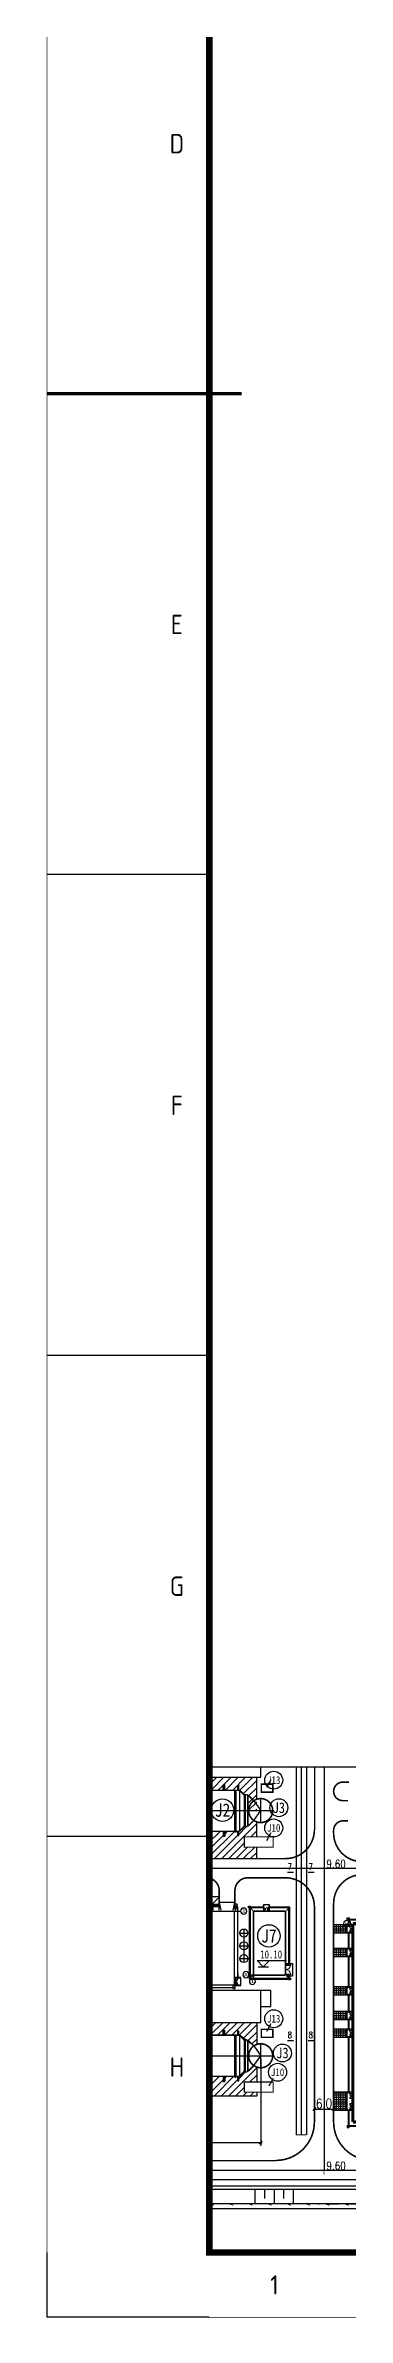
# Model space of a CAD drawing. Extents: x 93518 to 937116, y -359949 to 58022.
# Drawn here: x 684766 to 689422, y -122580 to -87496 of the extents above; entities that cross this region are included whole.
import ezdxf
from ezdxf.enums import TextEntityAlignment as Align

# ---------------------------------------------------------------- set-up
doc = ezdxf.new("R2010")
doc.units = 0
doc.header["$LTSCALE"] = 1000
doc.header["$MEASUREMENT"] = 0
for name, pattern in [('CENTER', [50.8, 31.75, -6.35, 6.35, -6.35]), ('DASHDOT', [1, 0.5, -0.25, 0, -0.25]), ('PHANTOM', [2.5, 1.25, -0.25, 0.25, -0.25, 0.25, -0.25])]:
    doc.linetypes.add(name, pattern=pattern)
doc.layers.get('0').update_dxf_attribs({"color": 8, "linetype": 'CONTINUOUS'})
doc.layers.get('Defpoints').update_dxf_attribs({"color": 8, "linetype": 'CONTINUOUS'})
doc.layers.add('AXIS_TEXT', color=8, linetype='CONTINUOUS')
doc.layers.add('Z-本期建构筑物', color=8, linetype='CONTINUOUS')
doc.layers.add('Road_s标高', color=8, linetype='CONTINUOUS', lineweight=0)
doc.styles.add('COMPLEX', font='geditxt.shx', dxfattribs={"bigfont": 'hztxt1.shx'})
doc.styles.add('DIMST', font='standard.shx', dxfattribs={"height": 15})
doc.styles.add('HT', font='')
doc.styles.add('HZ', font='geditxt.shx', dxfattribs={"width": 0.8, "bigfont": 'dxt.shx'})
doc.styles.add('SIMPLEX', font='simplex.shx', dxfattribs={"height": 0.2})
doc.styles.get("Standard").update_dxf_attribs({"font": 'GBENOR', "bigfont": 'GBCBIG'})
doc.styles.add('黑体', font='')
doc.styles.get('HT').set_extended_font_data('@SimHei')
doc.styles.get('黑体').set_extended_font_data('@SimHei')
doc.linetypes.add('WALL', pattern='A,1,-1e-06,["■",HT,S=0.15,R=0,X=0,Y=-0.16],-1e-06', length=1.000002)
doc.linetypes.add('ZIGZAG', pattern='A,0.00254,-5.08,[131,ltypeshp.shx,S=5.08,R=0,X=-5.08,Y=0],-10.16,[131,ltypeshp.shx,S=5.08,R=180,X=5.08,Y=0],-5.08', length=20.32254)
doc.dimstyles.new('南沙标注', dxfattribs={"dimtxt": 3, "dimasz": 1, "dimexe": 1, "dimexo": 0.5, "dimgap": 0.2, "dimtad": 1, "dimtoh": 1, "dimdec": 3, "dimzin": 0, "dimdsep": 46, "dimtxsty": 'HZ', "dimblk": 'ARCHTICK', "dimcen": 0.09, "dimadec": 0, "dimazin": 0, "dimtfac": 1, "dimtdec": 3, "dimtix": 1, "dimtofl": 0, "dimtmove": 0, "dimatfit": 0, "dimfxl": 0, "dimtolj": 1, "dimtzin": 0, "dimarcsym": 0})

# ---------------------------------------------------------------- blocks, each defined once
blk = doc.blocks.new('GEDI_WK_A1')
at = {"color": 3}
for p, q in [((25, 297), (0, 297)), ((25, 222.75), (0, 222.75)), ((25, 148.5), (0, 148.5)), ((25, 74.25), (0, 74.25)), ((0, 0), (0, 10)), ((25, 0), (0, 0))]:
    blk.add_line(p, q, dxfattribs=at)
for points, const_width in [([(0, 0), (841, 0), (841, 594), (0, 594)], 0.1), ([(25, 10), (831, 10), (831, 584), (25, 584)], 1)]:
    blk.add_lwpolyline(points, close=True, dxfattribs=dict(at, const_width=const_width))
at = {"color": 3, "const_width": 0.5}
blk.add_lwpolyline([(30, 297), (0, 297)], dxfattribs=at)
at = {"color": 3}
for s, p in [('D', (20, 334.12)), ('E', (20, 259.88)), ('F', (20, 185.62)), ('G', (20, 111.38)), ('H', (20, 37.12))]:
    blk.add_text(s, height=3, dxfattribs=at).set_placement(p, align=Align.CENTER)
blk.add_text('1', height=3, dxfattribs=at).set_placement((35.04, 5), align=Align.MIDDLE)
blk = doc.blocks.new('33')
for p, q in [((-303, 158), (-263, 158)), ((-303, 46), (-263, 46)), ((-300, -173), (-300, 151)), ((-298, 151), (-300, 151)), ((-298, -214), (-298, 191)), ((-268, 191), (-298, 191)), ((-268, -214), (-268, 191)), ((-262, 143), (-250, 143)), ((-250, -165), (-250, 143)), ((-250, 125), (-27, 125)), ((-27, 125), (-25, 125)), ((12575, 136), (0, 136)), ((12550, 106), (0, 106)), ((12577, 125), (12575, 125)), ((-379, -11), (12800, -11)), ((-303, -68), (-263, -68)), ((-303, -180), (-263, -180)), ((-298, -173), (-300, -173)), ((-268, -214), (-298, -214)), ((-262, -165), (-250, -165)), ((-250, -148), (-27, -148)), ((-27, -148), (-25, -148)), ((12550, -129), (0, -129)), ((12575, -159), (0, -159)), ((12577, -148), (12575, -148))]:
    blk.add_line(p, q)
for points in [[(-25, 264), (0, 264), (0, -286), (-25, -286)], [(12550, 136), (12575, 136), (12575, -159), (12550, -159)]]:
    blk.add_lwpolyline(points, close=True)
for centre, radius, start, end in [((-262, 149), 6, 180, 270), ((-27, -11), 136, 90, 270), ((12577, -11), 136, 270, 90), ((-262, -171), 6, 90, 180)]:
    blk.add_arc(centre, radius, start, end)
blk = doc.blocks.new('jzw-bh')
blk.add_circle((0, 0), 1.4)
at = {"style": 'SIMPLEX', "width": 0.8}
blk.add_attdef('JZW', text='', height=1, dxfattribs=at).set_placement((0, 0), align=Align.MIDDLE)
blk = doc.blocks.new('DLZXBG')
at = {"layer": 'Road_s标高', "const_width": 0.3}
for points in [[(-1.44, 0), (1.44, 0)], [(0, -1.44), (0, 1.44)]]:
    blk.add_lwpolyline(points, dxfattribs=at)
blk = doc.blocks.new('pai')
at = {"const_width": 0.25}
blk.add_lwpolyline([(0, 0), (4, 0), (2.94, 0.4)], dxfattribs=at)
blk = doc.blocks.new('室内标高')
for p, q in [((1.94, -1.94), (0, 0)), ((0, 0), (9.14, 0)), ((0.32, -1.94), (3.57, -1.94)), ((3.89, 0), (1.94, -1.94))]:
    blk.add_line(p, q)
at = {"ltscale": 0.5, "style": 'HT', "width": 0.8}
blk.add_text('10.10', height=2.5, rotation=360, dxfattribs=at).set_placement((4.4, 0.66, -8.1), align=Align.CENTER)
blk = doc.blocks.new('_AXISO')
blk.add_circle((0, 0), 0.5)
at = {"layer": 'AXIS_TEXT', "style": 'COMPLEX', "width": 1.041667}
blk.add_attdef('A', text='', height=0.56, dxfattribs=at).set_placement((-0.25, -0.28), (0.25, -0.28), align=Align.FIT)
blk = doc.blocks.new('_Oblique')
at = {"color": 0, "linetype": 'ByBlock', "lineweight": -2}
blk.add_line((-0.5, -0.5), (0.5, 0.5), dxfattribs=at)
blk = doc.blocks.new('_ArchTick')
at = {"color": 0, "linetype": 'ByBlock', "const_width": 0.4}
blk.add_lwpolyline([(-0.5, -0.5), (0.5, 0.5)], dxfattribs=at)
blk = doc.blocks.new('*D56')
at = {"color": 0, "lineweight": -2, "transparency": 16777216}
for p, q in [((3702.78, 1654.14), (3702.78, 1653.05)), ((3708.78, 1654.14), (3708.78, 1653.05)), ((3702.78, 1654.05), (3708.78, 1654.05))]:
    blk.add_line(p, q, dxfattribs=at)
at = {"layer": 'Defpoints', "color": 0, "transparency": 16777216}
for p in [(3702.78, 1654.64), (3708.78, 1654.64), (3708.78, 1654.05)]:
    blk.add_point(p, dxfattribs=at)
at = {"color": 0, "lineweight": -2, "transparency": 16777216, "rotation": 180}
blk.add_blockref('_ArchTick', (3702.78, 1654.05), dxfattribs=at)
at = {"color": 0, "lineweight": -2, "transparency": 16777216}
blk.add_blockref('_ArchTick', (3708.78, 1654.05), dxfattribs=at)
at = {"color": 0, "transparency": 16777216, "insert": (3705.78, 1655.75), "char_height": 3, "attachment_point": 5, "style": 'HZ'}
blk.add_mtext('\\A1;6.0', dxfattribs=at)
blk = doc.blocks.new('$DorLib2D$00000002')
for p, q in [((-0.5, 0), (-0.5, 0.4875)), ((-0.475, 0.4875), (-0.5, 0.4875)), ((-0.475, 0), (-0.475, 0.4875)), ((0.475, 0), (0.475, 0.4875)), ((0.475, 0.4875), (0.5, 0.4875)), ((0.5, 0), (0.5, 0.4875)), ((-0.5, 0), (-0.475, 0)), ((0.5, 0), (0.475, 0))]:
    blk.add_line(p, q)
at = {"lineweight": 13}
for centre, start, end in [((-0.4875, 0), 0, 88.530716), ((0.4875, 0), 91.469284, 180)]:
    blk.add_arc(centre, 0.4875, start, end, dxfattribs=at)
blk = doc.blocks.new('$DorLib2D$00000001')
for p, q in [((0.45, 0.975), (0.5, 0.975)), ((0.45, 0), (0.45, 0.975)), ((0.5, 0), (0.45, 0)), ((0.5, 0), (0.5, 0.975))]:
    blk.add_line(p, q)
at = {"lineweight": 13}
blk.add_arc((0.475, 0), 0.975, 91.469284, 180, dxfattribs=at)
blk = doc.blocks.new('化水车间')
for p, q in [((2928.15, 1711.6), (2929.65, 1711.1)), ((2928.37, 1713.64), (2928.25, 1713.15)), ((2928.85, 1713.75), (2928.37, 1713.64)), ((2929.65, 1711.1), (2929.65, 1709.6)), ((2941.15, 1713.85), (2941.65, 1712.35)), ((2941.65, 1712.35), (2943.15, 1712.35)), ((2943.65, 1713.85), (2943.15, 1712.35)), ((2963.85, 1711.85), (2962.35, 1711.35)), ((2962.35, 1709.85), (2962.35, 1711.35)), ((2963.15, 1713.75), (2963.63, 1713.64)), ((2963.63, 1713.64), (2963.75, 1713.15)), ((2928.15, 1709.1), (2929.65, 1709.6)), ((2928.15, 1704.25), (2929.65, 1703.75)), ((2963.85, 1709.35), (2962.35, 1709.85)), ((2928.15, 1701.75), (2929.65, 1702.25)), ((2928.15, 1692.25), (2929.65, 1691.75)), ((2928.15, 1689.75), (2929.65, 1690.25)), ((2929.65, 1691.75), (2929.65, 1690.25)), ((2928.15, 1684.5), (2929.65, 1684)), ((2928.15, 1682), (2929.65, 1682.5)), ((2929.65, 1684), (2929.65, 1682.5)), ((2928.15, 1679.03), (2929.65, 1678.53)), ((2928.15, 1676.53), (2929.65, 1677.03)), ((2929.65, 1678.53), (2929.65, 1677.03)), ((2962.35, 1677.65), (2963.85, 1678.15)), ((2928.15, 1659.35), (2929.65, 1658.85)), ((2928.15, 1653.65), (2929.65, 1654.15)), ((2929.65, 1658.85), (2929.65, 1657.35)), ((2929.65, 1655.65), (2929.65, 1654.15)), ((2963.85, 1656.65), (2962.35, 1656.15)), ((2962.35, 1654.65), (2962.35, 1656.15)), ((2963.85, 1654.15), (2962.35, 1654.65)), ((2928.37, 1648.36), (2928.25, 1648.85)), ((2928.85, 1648.25), (2928.37, 1648.36)), ((2941.1, 1648.15), (2941.6, 1649.65)), ((2941.6, 1649.65), (2943.1, 1649.65)), ((2943.1, 1649.65), (2943.6, 1648.15)), ((2963.85, 1652.65), (2962.35, 1652.15)), ((2962.35, 1650.65), (2962.35, 1652.15)), ((2963.85, 1650.15), (2962.35, 1650.65)), ((2963.15, 1648.25), (2963.63, 1648.36)), ((2963.63, 1648.36), (2963.75, 1648.85))]:
    blk.add_line(p, q)
for points in [[(2929.65, 1711.6), (2928.15, 1711.6), (2928.15, 1709.1), (2929.65, 1709.1)], [(2928.59, 1711.6), (2928.59, 1713.15)], [(2928.85, 1713.41), (2941.15, 1713.41)], [(2928.85, 1711.6), (2928.85, 1713.15), (2941.15, 1713.15)], [(2943.65, 1712.35), (2943.65, 1713.85), (2941.15, 1713.85), (2941.15, 1712.35)], [(2943.65, 1713.41), (2963.15, 1713.41)], [(2943.65, 1713.15), (2963.15, 1713.15), (2963.15, 1711.85)], [(2962.35, 1709.35), (2963.85, 1709.35), (2963.85, 1711.85), (2962.35, 1711.85)], [(2929.65, 1704.25), (2928.15, 1704.25), (2928.15, 1701.75), (2929.65, 1701.75)], [(2928.59, 1704.25), (2928.59, 1709.1)], [(2928.85, 1704.25), (2928.85, 1709.1)], [(2963.15, 1709.35), (2963.15, 1678.15)], [(2928.59, 1698.25), (2928.59, 1701.75)], [(2928.59, 1692.25), (2928.59, 1700)], [(2928.85, 1698.25), (2928.85, 1701.75)], [(2928.85, 1692.25), (2928.85, 1700)], [(2929.65, 1692.25), (2928.15, 1692.25), (2928.15, 1689.75), (2929.65, 1689.75)], [(2928.59, 1686.9), (2928.59, 1689.75)], [(2928.85, 1686.9), (2928.85, 1689.75)], [(2929.65, 1684.5), (2928.15, 1684.5), (2928.15, 1682), (2929.65, 1682)], [(2928.59, 1684.5), (2928.59, 1688)], [(2928.85, 1684.5), (2928.85, 1688)], [(2929.65, 1679.03), (2928.15, 1679.03), (2928.15, 1676.53), (2929.65, 1676.53)], [(2928.59, 1679.03), (2928.59, 1682)], [(2928.59, 1659.35), (2928.59, 1676.53)], [(2928.85, 1679.03), (2928.85, 1682)], [(2928.85, 1659.35), (2928.85, 1676.53)], [(2962.35, 1678.15), (2963.85, 1678.15), (2963.85, 1676.15), (2962.35, 1676.15)], [(2963.15, 1676.15), (2963.15, 1656.65)], [(2929.65, 1659.35), (2928.15, 1659.35), (2928.15, 1653.65), (2929.65, 1653.65)], [(2962.35, 1654.15), (2963.85, 1654.15), (2963.85, 1656.65), (2962.35, 1656.65)], [(2963.15, 1654.15), (2963.15, 1652.65)], [(2928.59, 1648.85), (2928.59, 1653.65)], [(2941.1, 1648.85), (2928.85, 1648.85), (2928.85, 1653.65)], [(2941.1, 1648.59), (2928.85, 1648.59)], [(2943.6, 1649.65), (2943.6, 1648.15), (2941.1, 1648.15), (2941.1, 1649.65)], [(2963.15, 1650.15), (2963.15, 1648.85), (2943.6, 1648.85)], [(2963.15, 1648.59), (2943.6, 1648.59)], [(2962.35, 1650.15), (2963.85, 1650.15), (2963.85, 1652.65), (2962.35, 1652.65)]]:
    blk.add_lwpolyline(points)
for points in [[(2928.85, 1713.75), (2928.85, 1713.15), (2928.25, 1713.15), (2928.25, 1713.75)], [(2963.15, 1713.75), (2963.15, 1713.15), (2963.75, 1713.15), (2963.75, 1713.75)], [(2928.85, 1648.25), (2928.85, 1648.85), (2928.25, 1648.85), (2928.25, 1648.25)], [(2963.15, 1648.25), (2963.15, 1648.85), (2963.75, 1648.85), (2963.75, 1648.25)]]:
    blk.add_lwpolyline(points, close=True)
at = {"layer": 'Z-本期建构筑物'}
for p, q in [((2940, 1712), (2940, 1650)), ((2953.5, 1712), (2953.5, 1650))]:
    blk.add_line(p, q, dxfattribs=at)
at = {"layer": 'Z-本期建构筑物', "const_width": 1}
for points in [[(2930, 1650), (2962, 1650), (2962, 1712), (2930, 1712)], [(2930, 1712), (2930, 1650)]]:
    blk.add_lwpolyline(points, dxfattribs=at)
at = {"yscale": 1.5}
for p, xscale, zscale, rotation in [((2929.74, 1710.35), -1.5, -1.5, 90), ((2962.26, 1710.6), -1.5, -1.5, 270), ((2929.74, 1703), -1.5, -1.5, 90), ((2929.74, 1691), -1.5, -1.5, 90), ((2929.74, 1683.25), -1.5, -1.5, 90), ((2929.74, 1677.78), -1.5, -1.5, 90), ((2929.74, 1658.1), -1.5, -1.5, 90), ((2929.74, 1654.9), -1.5, -1.5, 90), ((2962.26, 1655.4), -1.5, -1.5, 270), ((2942.35, 1649.74), 1.5, 1.5, 180), ((2962.26, 1651.4), -1.5, -1.5, 270)]:
    blk.add_blockref('$DorLib2D$00000002', p, dxfattribs=dict(at, xscale=xscale, zscale=zscale, rotation=rotation))
at = {"xscale": -1.5, "yscale": 1.5, "zscale": -1.5}
blk.add_blockref('$DorLib2D$00000002', (2942.4, 1712.26), dxfattribs=at)
at = {"rotation": 270}
blk.add_blockref('$DorLib2D$00000001', (2962.26, 1677.15), dxfattribs=at)
blk = doc.blocks.new('wq')
h = blk.add_hatch()
h.set_pattern_fill('ANGLE', color=8, scale=0.1)
h.set_pattern_definition([(0, (1384.77846, 0), (0, 0.6985), [0.508, -0.1905]), (90, (1384.77846, 0), (-0.6985, 4e-17), [0.508, -0.1905])])
h.paths.add_polyline_path([(3712.9285, 1711.6), (3708.7785, 1711.6), (3708.7785, 1709.1), (3712.9285, 1709.1)])
h = blk.add_hatch()
h.set_pattern_fill('ANGLE', color=8, scale=0.1)
h.set_pattern_definition([(0, (1384.77846, -7.35), (0, 0.6985), [0.508, -0.1905]), (90, (1384.77846, -7.35), (-0.6985, 4e-17), [0.508, -0.1905])])
h.paths.add_polyline_path([(3712.9285, 1704.25), (3708.7785, 1704.25), (3708.7785, 1701.75), (3712.9285, 1701.75)])
h = blk.add_hatch()
h.set_pattern_fill('ANGLE', color=8, scale=0.1)
h.set_pattern_definition([(0, (1384.77846, -19.35), (0, 0.6985), [0.508, -0.1905]), (90, (1384.77846, -19.35), (-0.6985, 4e-17), [0.508, -0.1905])])
h.paths.add_polyline_path([(3712.9285, 1692.25), (3708.7785, 1692.25), (3708.7785, 1689.75), (3712.9285, 1689.75)])
h = blk.add_hatch()
h.set_pattern_fill('ANGLE', color=8, scale=0.1)
h.set_pattern_definition([(0, (1384.77846, -27.1), (0, 0.6985), [0.508, -0.1905]), (90, (1384.77846, -27.1), (-0.6985, 4e-17), [0.508, -0.1905])])
h.paths.add_polyline_path([(3712.9285, 1684.5), (3708.7785, 1684.5), (3708.7785, 1682), (3712.9285, 1682)])
h = blk.add_hatch()
h.set_pattern_fill('ANGLE', color=8, scale=0.1)
h.set_pattern_definition([(0, (1384.77846, -32.57), (0, 0.6985), [0.508, -0.1905]), (90, (1384.77846, -32.57), (-0.6985, 4e-17), [0.508, -0.1905])])
h.paths.add_polyline_path([(3712.9285, 1679.03), (3708.7785, 1679.03), (3708.7785, 1676.53), (3712.9285, 1676.53)])
h = blk.add_hatch()
h.set_pattern_fill('ANGLE', color=8, scale=0.1)
h.set_pattern_definition([(0, (1384.77846, -55.4498), (0, 0.6985), [0.508, -0.1905]), (90, (1384.77846, -55.4498), (-0.6985, 4e-17), [0.508, -0.1905])])
h.paths.add_polyline_path([(3712.9285, 1659.3499), (3708.7785, 1659.3499), (3708.7785, 1653.6502), (3712.9285, 1653.6502)])
at = {"color": 8}
for p, q in [((3686.0215, 1757.7001), (3686.0215, 1760.9255)), ((3697.0785, 1760.9255), (3697.0785, 1646)), ((3700.2785, 1760.9255), (3700.2785, 1646)), ((3702.7785, 1760.9255), (3702.7785, 1741.3)), ((3669.988, 1755.3744), (3672.3137, 1757.7001)), ((3669.988, 1757.7001), (3686.0215, 1757.7001)), ((3669.988, 1753.7001), (3679.422, 1753.7001)), ((3670.6515, 1753.7928), (3674.5588, 1757.7001)), ((3672.8038, 1753.7001), (3674.3015, 1755.1978)), ((3674.3015, 1755.3001), (3674.8015, 1755.3001)), ((3674.3015, 1755.3001), (3674.3628, 1755.3001)), ((3674.3015, 1755.3001), (3674.3015, 1755.2601)), ((3674.3015, 1755.2601), (3674.5435, 1755.2601)), ((3674.3015, 1753.7401), (3674.3015, 1755.2601)), ((3674.3015, 1753.7401), (3674.5435, 1753.7401)), ((3674.3015, 1753.7401), (3674.3015, 1753.7001)), ((3674.3015, 1753.7001), (3674.8015, 1753.7001)), ((3674.3015, 1753.7001), (3674.3628, 1753.7001)), ((3674.4038, 1755.3001), (3676.8038, 1757.7001)), ((3674.5435, 1755.2601), (3674.5435, 1753.7401)), ((3674.5595, 1755.2601), (3674.5595, 1753.7401)), ((3674.5595, 1755.2601), (3674.8015, 1755.2601)), ((3674.5595, 1753.7401), (3674.8015, 1753.7401)), ((3674.7401, 1755.3001), (3674.8015, 1755.3001)), ((3674.7401, 1753.7001), (3674.8015, 1753.7001)), ((3674.8015, 1755.3001), (3674.8015, 1755.2601)), ((3674.8015, 1753.7401), (3674.8015, 1755.2601)), ((3674.8015, 1753.7401), (3674.8015, 1753.7001)), ((3675.0489, 1753.7001), (3679.0489, 1757.7001)), ((3677.2939, 1753.7001), (3681.2939, 1757.7001)), ((3677.914, 1740.9301), (3677.914, 1753.6801)), ((3677.914, 1753.6801), (3678.329, 1753.6801)), ((3678.279, 1753.5801), (3678.279, 1753.6801)), ((3678.284, 1753.5851), (3678.284, 1753.6751)), ((3678.329, 1740.9301), (3678.329, 1753.6801)), ((3678.7715, 1755.1001), (3678.7715, 1755.0601)), ((3678.7715, 1755.1001), (3678.8328, 1755.1001)), ((3678.7715, 1755.1001), (3679.1715, 1755.1001)), ((3678.7715, 1755.0601), (3678.7715, 1753.7401)), ((3678.7715, 1755.0601), (3678.9635, 1755.0601)), ((3678.7715, 1753.7401), (3678.7715, 1753.7001)), ((3678.7715, 1753.7401), (3678.9635, 1753.7401)), ((3678.7715, 1753.7001), (3678.8328, 1753.7001)), ((3678.7715, 1753.7001), (3679.1715, 1753.7001)), ((3678.9635, 1755.0601), (3678.9635, 1753.7401)), ((3678.9795, 1755.0601), (3679.1715, 1755.0601)), ((3678.9795, 1755.0601), (3678.9795, 1753.7401)), ((3678.9795, 1753.7401), (3679.1715, 1753.7401)), ((3679.1101, 1755.1001), (3679.1715, 1755.1001)), ((3679.1101, 1753.7001), (3679.1715, 1753.7001)), ((3679.1715, 1755.1001), (3679.1715, 1755.0601)), ((3679.1715, 1753.7401), (3679.1715, 1755.0601)), ((3679.1715, 1753.7401), (3679.1715, 1753.7001)), ((3679.4215, 1753.7001), (3679.4215, 1740.9001)), ((3679.4802, 1753.6413), (3683.539, 1757.7001)), ((3680.6028, 1752.5188), (3684.7785, 1756.6945)), ((3682.1424, 1751.8134), (3684.7785, 1754.4494)), ((3684.7785, 1750.8381), (3684.7785, 1757.7001)), ((3687.9542, 1754.6068), (3689.242, 1757.0304)), ((3681.0215, 1742.5001), (3681.0215, 1752.1001)), ((3681.2215, 1752.1061), (3681.2215, 1742.5001)), ((3681.8715, 1752.1001), (3681.8715, 1742.5001)), ((3682.1424, 1749.5683), (3684.7785, 1752.2044)), ((3682.1424, 1742.5001), (3682.1424, 1752.1001)), ((3682.1424, 1747.3232), (3684.7785, 1749.9593)), ((3684.3643, 1747.3001), (3684.7785, 1747.7142)), ((3669.988, 1737.4139), (3673.4742, 1740.9001)), ((3669.988, 1732.9238), (3677.9643, 1740.9001)), ((3669.988, 1740.9001), (3679.422, 1740.9001)), ((3669.988, 1735.1688), (3674.3015, 1739.4823)), ((3670.6515, 1740.3224), (3671.2291, 1740.9001)), ((3671.6093, 1732.3), (3678.8094, 1739.5001)), ((3673.8543, 1732.3), (3684.7785, 1743.2241)), ((3674.3015, 1740.9001), (3674.8015, 1740.9001)), ((3674.3015, 1740.9001), (3674.3628, 1740.9001)), ((3674.3015, 1740.8601), (3674.3015, 1740.9001)), ((3674.3015, 1740.8601), (3674.5435, 1740.8601)), ((3674.3015, 1740.8601), (3674.3015, 1739.3401)), ((3674.3015, 1739.3001), (3674.3015, 1739.3401)), ((3674.3015, 1739.3401), (3674.5435, 1739.3401)), ((3674.3015, 1739.3001), (3674.8015, 1739.3001)), ((3674.3015, 1739.3001), (3674.3628, 1739.3001)), ((3674.5435, 1739.3401), (3674.5435, 1740.8601)), ((3674.5595, 1739.3401), (3674.5595, 1740.8601)), ((3674.5595, 1740.8601), (3674.8015, 1740.8601)), ((3674.5595, 1739.3401), (3674.8015, 1739.3401)), ((3674.7401, 1740.9001), (3674.8015, 1740.9001)), ((3674.7401, 1739.3001), (3674.8015, 1739.3001)), ((3674.8015, 1739.9823), (3675.7193, 1740.9001)), ((3674.8015, 1740.8601), (3674.8015, 1740.9001)), ((3674.8015, 1740.8601), (3674.8015, 1739.3401)), ((3674.8015, 1739.3001), (3674.8015, 1739.3401)), ((3677.914, 1740.9301), (3678.329, 1740.9301)), ((3677.964, 1740.9301), (3677.964, 1741.0301)), ((3678.279, 1740.9301), (3678.279, 1741.0301)), ((3678.284, 1740.9351), (3678.284, 1741.0251)), ((3678.7715, 1740.9001), (3678.7715, 1739.5401)), ((3678.7715, 1740.8601), (3678.7715, 1740.9001)), ((3678.7715, 1740.9001), (3678.8328, 1740.9001)), ((3678.7715, 1740.9001), (3679.1715, 1740.9001)), ((3678.7715, 1740.8601), (3678.9635, 1740.8601)), ((3678.7715, 1739.5401), (3678.9635, 1739.5401)), ((3678.7715, 1739.5001), (3678.7715, 1739.5401)), ((3678.7715, 1739.5001), (3678.8328, 1739.5001)), ((3678.7715, 1739.5001), (3679.1715, 1739.5001)), ((3678.9635, 1739.5401), (3678.9635, 1740.8601)), ((3678.9795, 1740.8601), (3679.1715, 1740.8601)), ((3678.9795, 1739.5401), (3678.9795, 1740.8601)), ((3678.9795, 1739.5401), (3679.1715, 1739.5401)), ((3679.1601, 1740.9001), (3679.1715, 1740.9001)), ((3679.1601, 1739.5001), (3679.1715, 1739.5001)), ((3679.1715, 1739.8622), (3681.538, 1742.2287)), ((3679.1715, 1739.5401), (3679.1715, 1740.9001)), ((3679.1715, 1740.8601), (3679.1715, 1740.9001)), ((3679.1715, 1739.5001), (3679.1715, 1739.5401)), ((3682.8995, 1739.1001), (3684.7785, 1740.9791)), ((3684.7785, 1739.1001), (3684.7785, 1743.7621)), ((3687.9542, 1737.9839), (3689.242, 1740.4075)), ((3676.0994, 1732.3), (3680.9215, 1737.1221)), ((3678.3445, 1732.3), (3681.9446, 1735.9001)), ((3680.5895, 1732.3), (3684.1896, 1735.9001)), ((3682.8346, 1732.3), (3684.7785, 1734.2439)), ((3684.7785, 1732.3), (3684.7785, 1735.9001)), ((3669.988, 1719.4534), (3671.0346, 1720.5)), ((3669.988, 1718), (3671.0785, 1718)), ((3670.5785, 1716.2), (3671.0785, 1718)), ((3670.7797, 1718), (3673.0785, 1720.2988)), ((3671.0785, 1718), (3671.0785, 1716.2)), ((3673.0247, 1718), (3673.0785, 1718.0538)), ((3673.0785, 1716.2), (3673.0785, 1718.6)), ((3673.0785, 1718.6), (3673.5785, 1716.2)), ((3677.9785, 1718.6), (3673.0785, 1718.6)), ((3677.4785, 1716.2), (3677.9785, 1718.6)), ((3677.9785, 1718.6), (3677.9785, 1716.2)), ((3677.9785, 1718.0382), (3677.9785, 1717.2)), ((3678.7042, 1718.0382), (3677.9785, 1718.0382)), ((3678.7042, 1718.0382), (3678.4606, 1717.4032)), ((3678.7042, 1717.2), (3678.7042, 1718.0382)), ((3669.988, 1715.9), (3677.7785, 1715.9)), ((3673.0785, 1717.5), (3671.0785, 1717.5)), ((3673.0785, 1717.2), (3671.0785, 1717.2)), ((3677.7785, 1715.9), (3677.7785, 1692.8)), ((3677.7785, 1715.9), (3679.7785, 1715.9)), ((3678.4606, 1717.4032), (3677.9785, 1717.2)), ((3678.8785, 1717.2), (3677.9785, 1717.2)), ((3677.9785, 1717.2), (3678.7042, 1717.2)), ((3678.0785, 1716.2), (3678.8785, 1717.2)), ((3678.8785, 1715.8383), (3678.8785, 1717.2)), ((3678.8785, 1707.2508), (3678.8785, 1716.2461)), ((3682.2285, 1717.3999), (3682.6359, 1717.3119)), ((3682.6359, 1717.3119), (3682.7285, 1716.8999)), ((3683.5285, 1716.0999), (3682.7285, 1716.8999)), ((3688.7285, 1717.8999), (3686.9285, 1717.8999)), ((3686.9285, 1717.8999), (3686.9285, 1716.0999)), ((3687.3285, 1716.0999), (3686.9285, 1717.8999)), ((3688.3285, 1716.0999), (3688.7285, 1717.8999)), ((3688.7285, 1716.0999), (3688.7285, 1717.8999)), ((3694.0285, 1716.0999), (3695.0885, 1717.1599)), ((3678.8785, 1703.1251), (3678.8785, 1708.1107)), ((3678.8785, 1695.1), (3678.8785, 1703.1251)), ((3694.0285, 1699.4999), (3695.9285, 1699.4999)), ((3695.9285, 1699.4999), (3694.0285, 1699.0999)), ((3695.9285, 1699.4999), (3695.9285, 1695.6999)), ((3677.7785, 1692.8), (3669.988, 1692.8)), ((3669.988, 1692), (3677.3528, 1692)), ((3689.2215, 1691.1001), (3669.988, 1691.1001)), ((3677.3528, 1692.5), (3677.3528, 1691.6618)), ((3678.0785, 1692.5), (3677.3528, 1692.5)), ((3677.8349, 1691.865), (3677.3528, 1691.6618)), ((3677.3528, 1691.6618), (3678.0785, 1691.6618)), ((3678.0785, 1692.5), (3677.8349, 1691.865)), ((3677.8785, 1694.6), (3678.0785, 1694.6)), ((3678.0785, 1695.3559), (3678.0785, 1692.6956)), ((3679.8785, 1695.1), (3678.0785, 1695.1)), ((3678.0785, 1694.6), (3679.8785, 1695.1)), ((3678.0785, 1694.7987), (3678.0785, 1693.2987)), ((3679.8785, 1692.6), (3678.0785, 1693.1)), ((3678.0785, 1692.6), (3679.8785, 1692.6)), ((3678.0785, 1691.6618), (3678.0785, 1692.5)), ((3678.8785, 1696.3096), (3678.8785, 1695.1)), ((3679.8785, 1692.6), (3679.8785, 1695.1)), ((3683.7785, 1695.8999), (3682.4723, 1695.8999)), ((3683.5285, 1695.6999), (3682.7285, 1694.8999)), ((3683.7785, 1695.8999), (3683.7785, 1695.091)), ((3686.0215, 1686.1001), (3686.0215, 1691.1001)), ((3689.2215, 1686.1001), (3689.2215, 1691.1001)), ((3694.0285, 1696.0999), (3695.9285, 1695.6999)), ((3694.0285, 1695.6999), (3694.8285, 1694.8999)), ((3694.0285, 1695.6999), (3695.9285, 1695.6999)), ((3694.8285, 1694.8999), (3695.2359, 1694.8119)), ((3695.2359, 1694.8119), (3695.3285, 1694.3999)), ((3686.0215, 1681.1001), (3686.0215, 1686.1001)), ((3686.0215, 1686.1001), (3689.2215, 1686.1001)), ((3669.988, 1681.1001), (3686.0215, 1681.1001)), ((3669.988, 1679.0422), (3672.0458, 1681.1001)), ((3669.988, 1681.1001), (3684.7785, 1681.1001)), ((3669.988, 1677.1001), (3679.422, 1677.1001)), ((3679.422, 1677.1001), (3669.988, 1677.1001)), ((3670.2909, 1677.1001), (3674.2909, 1681.1001)), ((3672.5359, 1677.1001), (3676.5359, 1681.1001)), ((3674.3015, 1678.7001), (3674.8015, 1678.7001)), ((3674.3015, 1678.7001), (3674.3628, 1678.7001)), ((3674.3015, 1678.7001), (3674.3015, 1678.6601)), ((3674.3015, 1678.6601), (3674.5435, 1678.6601)), ((3674.3015, 1677.1401), (3674.3015, 1678.6601)), ((3674.3015, 1677.1401), (3674.5435, 1677.1401)), ((3674.3015, 1677.1401), (3674.3015, 1677.1001)), ((3674.3015, 1677.1001), (3674.8015, 1677.1001)), ((3674.3015, 1677.1001), (3674.3628, 1677.1001)), ((3674.5435, 1678.6601), (3674.5435, 1677.1401)), ((3674.5595, 1678.6601), (3674.5595, 1677.1401)), ((3674.5595, 1678.6601), (3674.8015, 1678.6601)), ((3674.5595, 1677.1401), (3674.8015, 1677.1401)), ((3674.7401, 1678.7001), (3674.8015, 1678.7001)), ((3674.7401, 1677.1001), (3674.8015, 1677.1001)), ((3674.781, 1677.1001), (3678.781, 1681.1001)), ((3674.8015, 1678.7001), (3674.8015, 1678.6601)), ((3674.8015, 1677.1401), (3674.8015, 1678.6601)), ((3674.8015, 1677.1401), (3674.8015, 1677.1001)), ((3677.0261, 1677.1001), (3681.0261, 1681.1001)), ((3677.914, 1664.3301), (3677.914, 1677.0801)), ((3677.914, 1677.0801), (3678.329, 1677.0801)), ((3678.279, 1676.9801), (3678.279, 1677.0801)), ((3678.284, 1676.9851), (3678.284, 1677.0751)), ((3678.329, 1664.3301), (3678.329, 1677.0801)), ((3678.7715, 1678.5001), (3678.7715, 1678.4601)), ((3678.7715, 1678.5001), (3678.8328, 1678.5001)), ((3678.7715, 1678.5001), (3679.1715, 1678.5001)), ((3678.7715, 1678.4601), (3678.7715, 1677.1401)), ((3678.7715, 1678.4601), (3678.9635, 1678.4601)), ((3678.7715, 1677.1401), (3678.7715, 1677.1001)), ((3678.7715, 1677.1401), (3678.9635, 1677.1401)), ((3678.7715, 1677.1001), (3678.8328, 1677.1001)), ((3678.7715, 1677.1001), (3679.1715, 1677.1001)), ((3678.9635, 1678.4601), (3678.9635, 1677.1401)), ((3678.9795, 1678.4601), (3679.1715, 1678.4601)), ((3678.9795, 1678.4601), (3678.9795, 1677.1401)), ((3678.9795, 1677.1401), (3679.1715, 1677.1401)), ((3679.1101, 1678.5001), (3679.1715, 1678.5001)), ((3679.1101, 1677.1001), (3679.1715, 1677.1001)), ((3679.1715, 1678.5001), (3679.1715, 1678.4601)), ((3679.1715, 1677.1401), (3679.1715, 1678.4601)), ((3679.1715, 1677.1401), (3679.1715, 1677.1001)), ((3679.2711, 1677.1001), (3683.2711, 1681.1001)), ((3679.4215, 1677.1001), (3679.4215, 1664.3001)), ((3683.8706, 1673.7719), (3679.422, 1677.1001)), ((3680.6199, 1676.2038), (3684.7785, 1680.3623)), ((3681.0215, 1665.9001), (3681.0215, 1675.5001)), ((3681.0215, 1675.5001), (3681.2215, 1675.5001)), ((3681.2215, 1675.5061), (3681.2215, 1665.9001)), ((3681.8715, 1675.5001), (3682.1424, 1675.5001)), ((3681.8715, 1675.5001), (3681.8715, 1665.9001)), ((3681.9042, 1675.243), (3684.7785, 1678.1173)), ((3682.1424, 1665.9001), (3682.1424, 1675.5001)), ((3683.1885, 1674.2822), (3684.7785, 1675.8722)), ((3684.7785, 1681.1001), (3684.7785, 1674.2381)), ((3684.7785, 1681.1001), (3684.7785, 1674.2381)), ((3687.9542, 1678.3624), (3689.242, 1680.786)), ((3684.7785, 1674.2381), (3683.8706, 1673.7719)), ((3686.0225, 1669.7001), (3686.0225, 1642.5836)), ((3669.988, 1661.0817), (3673.2063, 1664.3001)), ((3669.988, 1664.3001), (3679.422, 1664.3001)), ((3669.988, 1658.8367), (3674.3015, 1663.1501)), ((3670.6515, 1663.9903), (3670.9613, 1664.3001)), ((3671.4763, 1658.0799), (3677.6964, 1664.3001)), ((3673.7214, 1658.0799), (3678.7715, 1663.13)), ((3674.3015, 1664.3001), (3674.8015, 1664.3001)), ((3674.3015, 1664.3001), (3674.3628, 1664.3001)), ((3674.3015, 1664.2601), (3674.3015, 1664.3001)), ((3674.3015, 1664.2601), (3674.5435, 1664.2601)), ((3674.3015, 1664.2601), (3674.3015, 1662.7401)), ((3674.3015, 1662.7001), (3674.3015, 1662.7401)), ((3674.3015, 1662.7401), (3674.5435, 1662.7401)), ((3674.3015, 1662.7001), (3674.8015, 1662.7001)), ((3674.3015, 1662.7001), (3674.3628, 1662.7001)), ((3674.5435, 1662.7401), (3674.5435, 1664.2601)), ((3674.5595, 1662.7401), (3674.5595, 1664.2601)), ((3674.5595, 1664.2601), (3674.8015, 1664.2601)), ((3674.5595, 1662.7401), (3674.8015, 1662.7401)), ((3674.7401, 1664.3001), (3674.8015, 1664.3001)), ((3674.7401, 1662.7001), (3674.8015, 1662.7001)), ((3674.8015, 1663.6501), (3675.4514, 1664.3001)), ((3674.8015, 1664.2601), (3674.8015, 1664.3001)), ((3674.8015, 1664.2601), (3674.8015, 1662.7401)), ((3674.8015, 1662.7001), (3674.8015, 1662.7401)), ((3675.9664, 1658.0799), (3684.7785, 1666.8919)), ((3677.914, 1664.3301), (3678.329, 1664.3301)), ((3677.964, 1664.3301), (3677.964, 1664.4301)), ((3678.279, 1664.3301), (3678.279, 1664.4301)), ((3678.284, 1664.3351), (3678.284, 1664.4251)), ((3678.7715, 1664.3001), (3678.7715, 1662.9401)), ((3678.7715, 1664.2601), (3678.7715, 1664.3001)), ((3678.7715, 1664.3001), (3678.8328, 1664.3001)), ((3678.7715, 1664.3001), (3679.1715, 1664.3001)), ((3678.7715, 1664.2601), (3678.9635, 1664.2601)), ((3678.7715, 1662.9401), (3678.9635, 1662.9401)), ((3678.7715, 1662.9001), (3678.7715, 1662.9401)), ((3678.7715, 1662.9001), (3678.8328, 1662.9001)), ((3678.7715, 1662.9001), (3679.1715, 1662.9001)), ((3678.9635, 1662.9401), (3678.9635, 1664.2601)), ((3678.9795, 1664.2601), (3679.1715, 1664.2601)), ((3678.9795, 1662.9401), (3678.9795, 1664.2601)), ((3678.9795, 1662.9401), (3679.1715, 1662.9401)), ((3679.1601, 1664.3001), (3679.1715, 1664.3001)), ((3679.1601, 1662.9001), (3679.1715, 1662.9001)), ((3679.1715, 1663.53), (3681.3733, 1665.7319)), ((3679.1715, 1662.9401), (3679.1715, 1664.3001)), ((3679.1715, 1664.2601), (3679.1715, 1664.3001)), ((3679.1715, 1662.9001), (3679.1715, 1662.9401)), ((3681.0215, 1665.9001), (3681.2215, 1665.9001)), ((3681.8715, 1665.9001), (3682.1424, 1665.9001)), ((3682.6316, 1662.5001), (3684.7785, 1664.6469)), ((3684.7785, 1667.1621), (3684.7785, 1662.5001)), ((3688.7125, 1661.2889), (3690.0002, 1663.7126)), ((3684.7785, 1658.0799), (3669.988, 1658.0799)), ((3678.2115, 1658.0799), (3680.9215, 1660.7899)), ((3680.4566, 1658.0799), (3681.6767, 1659.3001)), ((3682.7016, 1658.0799), (3683.9218, 1659.3001)), ((3684.7785, 1659.3001), (3684.7785, 1658.0799)), ((3669.988, 1643.5836), (3686.5225, 1643.5836)), ((3669.988, 1638), (3690.7785, 1638)), ((3669.988, 1632), (3786.7785, 1632)), ((3784.7785, 1629.9999), (3669.988, 1629.9999)), ((3684.285, 1624.5), (3684.285, 1629.1006)), ((3687.285, 1626.1006), (3687.285, 1629.1006)), ((3690.285, 1624.5), (3690.285, 1629.1006)), ((3693.285, 1626.1006), (3693.285, 1629.1006)), ((3696.285, 1624.5), (3696.285, 1629.1006))]:
    blk.add_line(p, q, dxfattribs=at)
at = {"color": 8, "linetype": 'ZIGZAG', "ltscale": 0.15}
blk.add_line((3698.6785, 1760.9255), (3698.6785, 1646), dxfattribs=at)
at = {"color": 8, "linetype": 'DASHDOT', "ltscale": 10}
for p, q in [((3705.7785, 1760.9255), (3705.7785, 1635)), ((3669.988, 1729.3), (3789.7785, 1729.3)), ((3669.988, 1635), (3790.7785, 1635))]:
    blk.add_line(p, q, dxfattribs=at)
at = {"color": 8, "ltscale": 3}
for p, q in [((3677.956, 1741.0301), (3677.956, 1753.5801)), ((3677.964, 1753.6701), (3678.279, 1753.6701)), ((3677.964, 1741.0301), (3677.964, 1753.5801)), ((3678.279, 1741.0301), (3678.279, 1753.5801)), ((3678.287, 1741.0301), (3678.287, 1753.5801)), ((3677.956, 1664.4301), (3677.956, 1676.9801)), ((3677.964, 1677.0701), (3678.279, 1677.0701)), ((3677.964, 1664.4301), (3677.964, 1676.9801)), ((3678.279, 1664.4301), (3678.279, 1676.9801)), ((3678.287, 1664.4301), (3678.287, 1676.9801))]:
    blk.add_line(p, q, dxfattribs=at)
at = {"color": 8, "lineweight": 9}
for p, q in [((3669.988, 1747.3001), (3683.7378, 1747.3001)), ((3669.988, 1670.7001), (3683.7378, 1670.7001))]:
    blk.add_line(p, q, dxfattribs=at)
at = {"color": 8, "ltscale": 4}
for p, q in [((3669.988, 1747.3001), (3690.1715, 1747.3001)), ((3683.8716, 1750.3719), (3686.0225, 1747.3001)), ((3683.8716, 1744.2283), (3686.0225, 1747.3001)), ((3686.0225, 1743.5501), (3686.0225, 1751.0501)), ((3669.988, 1670.7001), (3690.1715, 1670.7001)), ((3683.8716, 1673.7719), (3686.0225, 1670.7001)), ((3683.8716, 1667.6282), (3686.0225, 1670.7001)), ((3686.0225, 1666.9501), (3686.0225, 1674.4501))]:
    blk.add_line(p, q, dxfattribs=at)
at = {"color": 8, "ltscale": 10}
blk.add_line((3669.988, 1732.3), (3693.7785, 1732.3), dxfattribs=at)
at = {"color": 8, "extrusion": (0, 0, -1)}
for p, q in [((3688.2785, 1716.9749), (3688.3285, 1716.9749)), ((3688.2785, 1715.9999), (3688.2785, 1716.9749)), ((3688.3285, 1715.9999), (3688.2785, 1715.9999)), ((3688.3285, 1715.9999), (3688.3285, 1716.9749)), ((3693.9285, 1699.0999), (3695.391, 1699.0999)), ((3693.9285, 1699.0999), (3693.9285, 1699.0249)), ((3693.9285, 1699.0249), (3695.391, 1699.0249)), ((3695.391, 1699.0249), (3695.391, 1699.0999)), ((3677.9785, 1694.6), (3678.7097, 1694.6)), ((3677.9785, 1694.6), (3677.9785, 1694.5625)), ((3677.9785, 1694.5625), (3678.7097, 1694.5625)), ((3677.9785, 1693.1375), (3678.7097, 1693.1375)), ((3677.9785, 1693.1), (3677.9785, 1693.1375)), ((3677.9785, 1693.1), (3678.7097, 1693.1)), ((3678.7097, 1694.5625), (3678.7097, 1694.6)), ((3678.7097, 1693.1375), (3678.7097, 1693.1)), ((3693.9285, 1696.1749), (3695.391, 1696.1749)), ((3693.9285, 1696.0999), (3693.9285, 1696.1749)), ((3693.9285, 1696.0999), (3695.391, 1696.0999)), ((3695.391, 1696.1749), (3695.391, 1696.0999))]:
    blk.add_line(p, q, dxfattribs=at)
at = {"color": 8, "linetype": 'CENTER', "ltscale": 0.02}
for p, q in [((3679.5278, 1705.05), (3682.0278, 1705.05)), ((3679.5285, 1709.05), (3682.0285, 1709.05)), ((3680.7782, 1710.3), (3680.7772, 1699.8)), ((3679.5275, 1701.05), (3682.0275, 1701.05))]:
    blk.add_line(p, q, dxfattribs=at)
at = {"color": 8, "linetype": 'WALL', "ltscale": 10}
blk.add_line((3786.9739, 1629.9998), (3669.988, 1629.9999), dxfattribs=at)
at = {"color": 8, "linetype": 'PHANTOM', "ltscale": 10}
blk.add_line((3669.988, 1622.9946), (3779.9223, 1622.9929), dxfattribs=at)
at = {"color": 4}
blk.add_lwpolyline([(3669.988, 1760.9255), (3827.5926, 1760.9255), (3827.5926, 1609.2374), (3669.988, 1609.2374)], close=True, dxfattribs=at)
at = {"color": 8, "ltscale": 3}
for points in [[(3677.964, 1753.6801), (3677.964, 1753.5801), (3677.914, 1753.5801), (3677.914, 1753.6801)], [(3677.959, 1753.6751), (3677.959, 1753.5851), (3677.919, 1753.5851), (3677.919, 1753.6751)], [(3677.964, 1740.9301), (3677.964, 1741.0301), (3677.914, 1741.0301), (3677.914, 1740.9301)], [(3677.959, 1740.9351), (3677.959, 1741.0251), (3677.919, 1741.0251), (3677.919, 1740.9351)], [(3677.964, 1677.0801), (3677.964, 1676.9801), (3677.914, 1676.9801), (3677.914, 1677.0801)], [(3677.959, 1677.0751), (3677.959, 1676.9851), (3677.919, 1676.9851), (3677.919, 1677.0751)], [(3677.964, 1664.3301), (3677.964, 1664.4301), (3677.914, 1664.4301), (3677.914, 1664.3301)], [(3677.959, 1664.3351), (3677.959, 1664.4251), (3677.919, 1664.4251), (3677.919, 1664.3351)]]:
    blk.add_lwpolyline(points, close=True, dxfattribs=at)
for points in [[(3678.279, 1753.6801), (3678.329, 1753.6801), (3678.329, 1753.5801), (3678.279, 1753.5801)], [(3678.284, 1753.6751), (3678.324, 1753.6751), (3678.324, 1753.5851), (3678.284, 1753.5851)], [(3678.279, 1740.9301), (3678.329, 1740.9301), (3678.329, 1741.0301), (3678.279, 1741.0301)], [(3678.284, 1740.9351), (3678.324, 1740.9351), (3678.324, 1741.0251), (3678.284, 1741.0251)], [(3678.279, 1677.0801), (3678.329, 1677.0801), (3678.329, 1676.9801), (3678.279, 1676.9801)], [(3678.284, 1677.0751), (3678.324, 1677.0751), (3678.324, 1676.9851), (3678.284, 1676.9851)], [(3678.279, 1664.3301), (3678.329, 1664.3301), (3678.329, 1664.4301), (3678.279, 1664.4301)], [(3678.284, 1664.3351), (3678.324, 1664.3351), (3678.324, 1664.4251), (3678.284, 1664.4251)]]:
    blk.add_lwpolyline(points, dxfattribs=at)
at = {"color": 8}
for points, const_width in [([(3679.4215, 1753.7001), (3681.0215, 1752.1001)], 0.5), ([(3713.5785, 1756.2), (3711.6785, 1756.2)], 0.5), ([(3681.0215, 1752.1001), (3681.2215, 1752.1001)], 0.5), ([(3681.8715, 1752.1001), (3682.1424, 1752.1001)], 0.5), ([(3683.8706, 1750.3719), (3682.1424, 1752.1001)], 0.5), ([(3713.2785, 1750.4), (3711.6785, 1750.4)], 0.5), ([(3679.4215, 1740.9001), (3681.0215, 1742.5001)], 0.5), ([(3681.0215, 1742.5001), (3681.2215, 1742.5001)], 0.5), ([(3681.8715, 1742.5001), (3682.1424, 1742.5001)], 0.5), ([(3682.1424, 1742.5001), (3683.8706, 1744.2283)], 0.5), ([(3708.7785, 1741.1), (3708.7785, 1740.3)], 0.5), ([(3713.2785, 1744.1), (3711.7785, 1744.1)], 0.5), ([(3694.3416, 1728.0218), (3696.3416, 1728.0218)], 0.35), ([(3700.7814, 1728.0218), (3702.7814, 1728.0218)], 0.35), ([(3708.7785, 1718.3), (3708.7785, 1650)], 0.5), ([(3683.7785, 1715.8999), (3693.7785, 1715.8999)], 0.5), ([(3683.7785, 1695.8999), (3683.7785, 1715.8999)], 0.5), ([(3693.7785, 1695.8999), (3693.7785, 1715.8999)], 0.5), ([(3702.7785, 1717.3), (3702.7785, 1650)], 0.5), ([(3683.7785, 1695.8999), (3693.7785, 1695.8999)], 0.5), ([(3679.4215, 1677.1001), (3681.0215, 1675.5001)], 0.5), ([(3683.8706, 1673.7719), (3682.1424, 1675.5001)], 0.5), ([(3694.3416, 1675.4129), (3696.3416, 1675.4129)], 0.35), ([(3700.7814, 1675.4129), (3702.7814, 1675.4129)], 0.35), ([(3679.4215, 1664.3001), (3681.0215, 1665.9001)], 0.5), ([(3682.1424, 1665.9001), (3683.8706, 1667.6282)], 0.5), ([(3700.2785, 1646), (3697.0785, 1646)], 0.3)]:
    blk.add_lwpolyline(points, dxfattribs=dict(at, const_width=const_width))
for points, const_width in [([(3686.2225, 1755.5501), (3686.2225, 1753.0501), (3689.8225, 1753.0501), (3689.8225, 1755.5501)], 0.5), ([(3689.9225, 1739.1001), (3680.9225, 1739.1001), (3680.9225, 1735.9001), (3689.9225, 1735.9001)], 0.35), ([(3686.2225, 1678.9501), (3686.2225, 1676.4501), (3689.8225, 1676.4501), (3689.8225, 1678.9501)], 0.5), ([(3689.9225, 1662.5001), (3680.9225, 1662.5001), (3680.9225, 1659.3001), (3689.9225, 1659.3001)], 0.35)]:
    blk.add_lwpolyline(points, close=True, dxfattribs=dict(at, const_width=const_width))
at = {"color": 8, "const_width": 0.5}
for points in [[(3711.6785, 1756.2, 1), (3711.6785, 1750.4)], [(3711.7785, 1744.1, 0.41421356), (3708.7785, 1741.1)], [(3708.7785, 1740.3, 0.41421356), (3717.7785, 1731.3)], [(3717.7785, 1727.3, 0.41421356), (3708.7785, 1718.3)], [(3690.7785, 1638, 0.41421356), (3702.7785, 1650)], [(3708.7785, 1650, 0.41421356), (3720.7785, 1638)]]:
    blk.add_lwpolyline(points, format="xyb", dxfattribs=at)
for points in [[(3682.2725, 1747.3001, 1), (3689.7725, 1747.3001, 1)], [(3682.2725, 1670.7001, 1), (3689.7725, 1670.7001, 1)]]:
    blk.add_lwpolyline(points, format="xyb", close=True, dxfattribs=at)
at = {"color": 8, "ltscale": 10, "const_width": 0.5}
for points in [[(3693.7785, 1732.3, 0.41421356), (3702.7785, 1741.3)], [(3669.988, 1726.1952, -0.34851757), (3673.0785, 1722.3), (3673.0785, 1718.6)], [(3677.9785, 1718.6), (3677.9785, 1722.3, -0.41421356), (3681.9785, 1726.3)], [(3702.7785, 1717.3, 0.41421356), (3693.7785, 1726.3)]]:
    blk.add_lwpolyline(points, format="xyb", dxfattribs=at)
blk.add_lwpolyline([(3681.9785, 1726.3), (3693.7785, 1726.3)], dxfattribs=at)
at = {"color": 8}
for points in [[(3669.988, 1720.5), (3673.0785, 1720.5), (3673.0785, 1718), (3669.988, 1718)], [(3682.4685, 1716.8999), (3682.4685, 1694.6399), (3694.8285, 1694.6399)], [(3686.9285, 1717.1599), (3682.7285, 1717.1599)], [(3686.9285, 1716.8999), (3682.7285, 1716.8999), (3682.7285, 1694.8999), (3694.8285, 1694.8999), (3694.8285, 1695.6999)], [(3695.0885, 1699.4999), (3695.0885, 1717.1599), (3688.7285, 1717.1599)], [(3694.8285, 1699.4999), (3694.8285, 1716.8999), (3688.7285, 1716.8999)], [(3695.0885, 1694.8999), (3695.0885, 1695.6999)], [(3669.988, 1629), (3785.9226, 1629), (3785.9226, 1609.2374)], [(3669.988, 1624.5), (3781.4226, 1624.5), (3781.4226, 1609.2374)]]:
    blk.add_lwpolyline(points, dxfattribs=at)
for points in [[(3682.2285, 1717.3999), (3682.7285, 1717.3999), (3682.7285, 1716.8999), (3682.2285, 1716.8999)], [(3712.9285, 1711.6), (3708.7785, 1711.6), (3708.7785, 1709.1), (3712.9285, 1709.1)], [(3712.9285, 1704.25), (3708.7785, 1704.25), (3708.7785, 1701.75), (3712.9285, 1701.75)], [(3694.8285, 1694.8999), (3695.3285, 1694.8999), (3695.3285, 1694.3999), (3694.8285, 1694.3999)], [(3712.9285, 1692.25), (3708.7785, 1692.25), (3708.7785, 1689.75), (3712.9285, 1689.75)], [(3712.9285, 1684.5), (3708.7785, 1684.5), (3708.7785, 1682), (3712.9285, 1682)], [(3712.9285, 1679.03), (3708.7785, 1679.03), (3708.7785, 1676.53), (3712.9285, 1676.53)], [(3712.9285, 1659.3499), (3708.7785, 1659.3499), (3708.7785, 1653.6502), (3712.9285, 1653.6502)]]:
    blk.add_lwpolyline(points, close=True, dxfattribs=at)
for centre in [(3680.7785, 1709.05), (3680.7785, 1705.05), (3680.7785, 1701.05)]:
    blk.add_circle(centre, 1.25, dxfattribs=at)
at = {"color": 8, "lineweight": 13, "extrusion": (0, 0, -1)}
for centre, radius, start, end in [((-3688.3035, 1715.9999), 0.975, 0, 88.5307163), ((-3693.9285, 1699.0624), 1.4625, 181.4692837, 270), ((-3693.9285, 1696.1374), 1.4625, 90, 178.5307163)]:
    blk.add_arc(centre, radius, start, end, dxfattribs=at)
at = {"color": 8, "extrusion": (0, 0, -1)}
for centre, start, end in [((-3677.9785, 1694.5813), 181.4692836, 270), ((-3677.9785, 1693.1188), 90, 178.5307164)]:
    blk.add_arc(centre, 0.7312, start, end, dxfattribs=at)
at = {"color": 8}
for points in [[(3681.2215, 1752.1001), (3681.5753, 1752.3734), (3681.8715, 1752.1001)], [(3681.2215, 1742.5001), (3681.5753, 1742.2268), (3681.8715, 1742.5001)], [(3681.2215, 1675.5001), (3681.5753, 1675.7734), (3681.8715, 1675.5001)], [(3681.2215, 1665.9001), (3681.5753, 1665.6267), (3681.8715, 1665.9001)]]:
    blk.add_spline(points, degree=3, dxfattribs=at)
at = {"color": 8, "xscale": -0.001000000655039912, "yscale": 0.001000000655039912, "zscale": 0.001000000655015598, "rotation": 270}
for p in [(3678.1325, 1740.9251), (3678.1325, 1664.3251)]:
    blk.add_blockref('33', p, dxfattribs=at)
at = {"color": 8}
ref = blk.add_blockref('jzw-bh', (3690.0903, 1756.7994), dxfattribs=dict(at, xscale=1.999999999999985, yscale=1.999999999999985, zscale=1.999999999999985, rotation=359.9999573616801))
ref.add_attrib('JZW', 'J13', dxfattribs={"height": 2.4, "style": '黑体', "width": 0.85}).set_placement((3690.0903, 1756.7994), align=Align.MIDDLE)
ref = blk.add_blockref('jzw-bh', (3674.1185, 1747.4216), dxfattribs=dict(at, xscale=2.50000000000001, yscale=2.50000000000001, zscale=2.50000000000001, rotation=359.9999573616801))
ref.add_attrib('JZW', 'J2', dxfattribs={"height": 4.16667, "style": '黑体', "width": 0.85}).set_placement((3674.1185, 1747.4216), align=Align.MIDDLE)
ref = blk.add_blockref('jzw-bh', (3691.6903, 1748.1895), dxfattribs=dict(at, xscale=1.999999999999985, yscale=1.999999999999985, zscale=1.999999999999985, rotation=359.9999573616801))
ref.add_attrib('JZW', 'J3', dxfattribs={"height": 3.33333, "style": '黑体', "width": 0.85}).set_placement((3691.6903, 1748.1895), align=Align.MIDDLE)
ref = blk.add_blockref('jzw-bh', (3690.0903, 1741.8823), dxfattribs=dict(at, xscale=1.999999999999985, yscale=1.999999999999985, zscale=1.999999999999985, rotation=359.9999573616801))
ref.add_attrib('JZW', 'J10', dxfattribs={"height": 2.4, "style": '黑体', "width": 0.85}).set_placement((3690.0903, 1741.8823), align=Align.MIDDLE)
for name, p in [('DLZXBG', (3705.7785, 1729.3)), ('化水车间', (784.7785, 0)), ('室内标高', (3684.904, 1700.4309)), ('_Oblique', (3686.0225, 1643.5836)), ('DLZXBG', (3705.7785, 1635))]:
    blk.add_blockref(name, p, dxfattribs=at)
ref = blk.add_blockref('_AXISO', (3680.7385, 1715.9), dxfattribs=dict(at, xscale=-1.920001440020428, yscale=1.92000125841223, zscale=1.920001257629949, rotation=180))
ref.add_attrib('A', '1', dxfattribs={"layer": 'AXIS_TEXT', "height": 1.0861, "style": '黑体', "width": 4.2}).set_placement((3680.1954, 1715.3815), (3681.2815, 1715.3815), align=Align.FIT)
ref = blk.add_blockref('jzw-bh', (3688.5912, 1708.1299), dxfattribs=dict(at, xscale=2.50000000000001, yscale=2.50000000000001, zscale=2.50000000000001, rotation=359.9999573616801))
ref.add_attrib('JZW', 'J7', dxfattribs={"height": 4.16667, "style": '黑体', "width": 0.85}).set_placement((3688.5912, 1708.1299), align=Align.MIDDLE)
ref = blk.add_blockref('_AXISO', (3713.0059, 1712), dxfattribs=dict(at, xscale=2.080001560022106, yscale=2.080001363279917, zscale=2.080001362432444, rotation=270))
ref.add_attrib('A', '1', dxfattribs={"layer": 'AXIS_TEXT', "height": 1.1766, "rotation": 270, "style": '黑体', "width": 4.2}).set_placement((3712.4176, 1712.5883), (3712.4176, 1711.4117), align=Align.FIT)
ref = blk.add_blockref('_AXISO', (3681.4148, 1696.0156), dxfattribs=dict(at, xscale=-1.920001440020428, yscale=1.92000125841223, zscale=1.920001257629949, rotation=180))
ref.add_attrib('A', 'A', dxfattribs={"layer": 'AXIS_TEXT', "height": 1.0861, "style": '黑体', "width": 1.3125}).set_placement((3680.8717, 1695.4971), (3681.9578, 1695.4971), align=Align.FIT)
ref = blk.add_blockref('_AXISO', (3683.4665, 1693.9113), dxfattribs=dict(at, xscale=-1.920001440020428, yscale=1.92000125841223, zscale=1.920001257629949, rotation=180))
ref.add_attrib('A', '1', dxfattribs={"layer": 'AXIS_TEXT', "height": 1.0861, "style": '黑体', "width": 4.2}).set_placement((3682.9235, 1693.3928), (3684.0096, 1693.3928), align=Align.FIT)
ref = blk.add_blockref('jzw-bh', (3690.0903, 1682.2608), dxfattribs=dict(at, xscale=1.999999999999985, yscale=1.999999999999985, zscale=1.999999999999985, rotation=359.9999573616801))
ref.add_attrib('JZW', 'J13', dxfattribs={"height": 2.4, "style": '黑体', "width": 0.85}).set_placement((3690.0903, 1682.2608), align=Align.MIDDLE)
ref = blk.add_blockref('jzw-bh', (3691.2915, 1665.5415), dxfattribs=dict(at, xscale=1.999999999999985, yscale=1.999999999999985, zscale=1.999999999999985, rotation=359.9999573616801))
ref.add_attrib('JZW', 'J10', dxfattribs={"height": 2.4, "style": '黑体', "width": 0.85}).set_placement((3691.2915, 1665.5415), align=Align.MIDDLE)
ref = blk.add_blockref('jzw-bh', (3692.8108, 1671.5504), dxfattribs=dict(at, xscale=1.999999999999985, yscale=1.999999999999985, zscale=1.999999999999985, rotation=359.9999573616801))
ref.add_attrib('JZW', 'J3', dxfattribs={"height": 3.33333, "style": '黑体', "width": 0.85}).set_placement((3692.8108, 1671.5504), align=Align.MIDDLE)
at = {"color": 8, "rotation": 179.9218578091935}
for p in [(3674.4135, 1624.3913, 9.8), (3680.4135, 1624.3831, 9.8), (3686.4135, 1624.375, 9.8), (3692.4135, 1624.3668, 9.8), (3698.4135, 1624.3586, 9.8), (3704.4135, 1624.3504, 9.8), (3710.4135, 1624.3422, 9.8), (3716.4134, 1624.334, 9.8)]:
    blk.add_blockref('pai', p, dxfattribs=at)
at = {"color": 8, "width": 0.8}
for s, height, style, p in [('7', 2, 'DIMST', (3694.4825, 1728.8136, 5.317)), ('7', 2, 'DIMST', (3701.0004, 1728.8136, 5.317)), ('9.60', 2.5, 'HZ', (3706.5573, 1729.3768, 4.602)), ('8', 2, 'DIMST', (3694.4825, 1676.2047, 5.317)), ('8', 2, 'DIMST', (3701.0004, 1676.2047, 5.317)), ('9.60', 2.5, 'HZ', (3706.5573, 1635.0768, 4.602))]:
    blk.add_text(s, height=height, dxfattribs=dict(at, style=style)).set_placement(p)
at = {"color": 8, "style": 'HZ', "width": 0.8}
for p in [(3758.7668, 1735.8555), (3729.686, 1643.9264), (3799.3404, 1612.5855)]:
    blk.add_attdef('9.80', p, '', height=3.5, dxfattribs=at)
at = {"color": 8}
dim = blk.add_linear_dim(base=(3708.7785, 1654.0492), p1=(3702.7785, 1654.641), p2=(3708.7785, 1654.641), text='6.0', dimstyle='南沙标注', dxfattribs=at)
dim.commit()
dim.dimension.update_dxf_attribs({"geometry": '*D56', "text_midpoint": (3705.7785, 1655.7492)})

msp = doc.modelspace()

# ---------------------------------------------------------------- block references
at = {"xscale": 100, "yscale": 100, "zscale": 100}
msp.add_blockref('GEDI_WK_A1', (684791.4, -122574.9), dxfattribs=at)
at = {"layer": 'Z-本期建构筑物', "xscale": 49.42079999997804, "yscale": 49.42079999997804, "zscale": 49.42079999997804}
msp.add_blockref('wq', (505917.6, -201104.7), dxfattribs=at)

doc.saveas('drawing.dxf')
